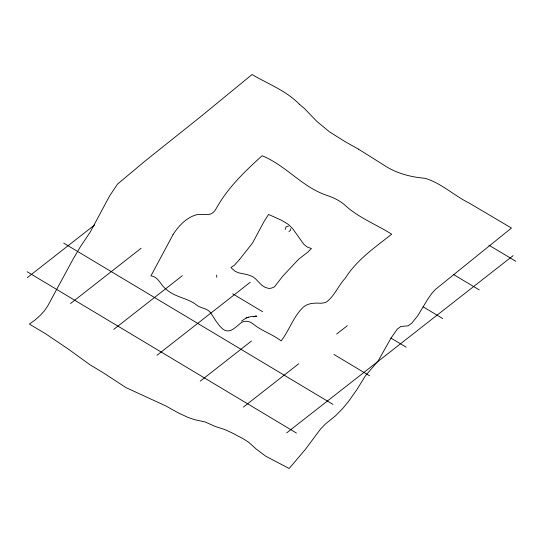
<?xml version="1.0" encoding="UTF-8"?>
<svg xmlns="http://www.w3.org/2000/svg" width="543" height="543" viewBox="0 0 543 543"><rect width="100%" height="100%" fill="white"/><g stroke="black" fill="none" stroke-linecap="round" stroke-linejoin="round"><path stroke-width="0.81" d="M358.394 149.115L383.725 164.984C395.962 173.271 410.372 177.025 424.884 178.28C441.242 182.998 454.05 195.643 469.2 203.062L511.458 228.04L435.649 289.256L431.814 293.437L428.067 298.718L417.791 315.659L411.743 323.214L408.126 325.82L400.904 326.458L397.361 329.031L390.94 338.241L378.186 360.891L365.398 375.858L356.629 389.996L348.633 401.304L342.782 408.424L335.472 415.863L325.807 423.649L320.628 428.922L305.499 449.237L289.181 468.487L265.751 456.215L256.215 449.034L248.538 442.172L243.216 438.778L232.567 433.151L224.714 429.513L215.598 426.615L205.145 421.959L194.652 419.678L188.034 417.431L178.07 412.768L165.601 405.818L125.996 387.627L103.693 373.027L90.145 364.876L68.377 349.129L45.788 333.884L29.41 324.096L35.302 319.813L40.406 315.218L44.227 311.037L47.689 306.008L73.108 259.072L80.262 246.936L90.192 232.132L109.625 195.914L117.526 184.104L145.314 160.85L200.231 117.023L252.074 74.513C268.032 84.002 286.059 90.579 299.254 104.134M288.482 226.146L286.039 226.886L285.204 229.411M288.93 231.603L290.362 230.49L290.824 228.752M239.388 259.642L252.515 243.06L263.932 221.72L268.547 214.444L281.478 220.241L288.238 224.334L292.623 228.555L303.842 244.336L307.08 246.929L311.424 248.572L307.671 252.244L299.247 258.76A36.469 16.663 -59.1 0 0 296.41 261.55L282.462 276.523L274.446 286.894L271.609 288.082L268.968 288.482L265.127 287.369L261.828 285.299L255.203 278.478L252.407 276.448L247.751 274.744L238.526 272.803L235.173 271.317L231.97 268.514L230.958 267.509L234.515 265.147L239.382 259.649M27.313 277.636L94.604 224.951M70.529 303.517L141.153 248.226M113.745 329.404L182.373 275.681M156.961 355.292L250.248 282.265M200.184 381.179L251.484 341.011M243.4 407.067L298.704 363.769M336.68 334.04L347.344 325.691M286.616 432.947L513.162 255.604M241.479 321.089L246.169 317.981L248.545 317.234L246.169 317.981M247.391 317.526L247.045 317.662L251.375 316.494L256.812 316.291L253.533 316.583L256.31 316.074M255.916 316.155L253.533 316.827M358.38 149.108L344.791 141.479L329.533 131.881L316.725 121.279L304.48 108.539L299.274 104.147M488.917 245.171L515.85 261.305M453.812 274.67L479.286 289.928M423.065 306.781L442.715 318.551M390.865 338.024L406.15 347.181M232.75 293.844L262.595 311.716M333.918 354.443L369.586 375.804M63.714 243.128L333.022 404.426M27.15 271.751L296.451 433.056M216.643 275.138L216.732 277.276M173.013 234.678L150.94 275.871C158.624 276.631 160.653 285.591 166.45 289.453C174.778 297.143 186.833 297.829 195.826 304.413C200.204 308.655 207.514 307.766 210.928 313.216C214.634 318.782 217.865 324.884 223.051 329.255C230.239 334.549 236.504 325.895 241.934 322.209C245.422 320.404 249.637 321.28 252.692 323.608C261.258 330.836 272.321 334.054 281.118 340.909C288.985 330.762 292.935 318.001 301.827 308.628C306.856 302.845 314.458 302.885 321.334 303.259L324.972 302.627A12.917 5.905 -59.1 0 0 327.015 301.589C334.841 295.331 338.506 285.414 345.307 278.172C356.792 259.853 374.982 247.357 391.693 234.209C376.068 224.273 358.332 217.716 344.656 204.881C339.416 200.313 333.198 197.543 326.696 195.304C302.071 187.091 285.883 165.337 262.072 155.739C244.791 171.452 227.49 188.021 216.148 208.661C210.806 218.442 203.326 212.591 195.623 215.028C185.869 218.028 178.314 226.309 173.013 234.678"/></g></svg>
